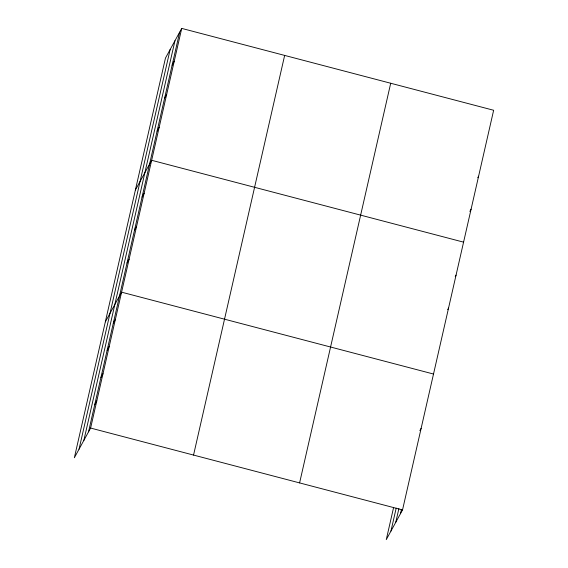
<?xml version="1.0" encoding="UTF-8"?>
<svg xmlns="http://www.w3.org/2000/svg" width="568" height="568" viewBox="0 0 568 568"><rect width="100%" height="100%" fill="white"/><g stroke="black" fill="none" stroke-linecap="round" stroke-linejoin="round"><path stroke-width="0.85" d="M79.037 449.196L170.144 49.537M83.858 440.392L174.965 40.733M88.537 431.843L179.644 32.184M181.717 28.4L165.465 58.078L74.358 457.737L90.61 428.059L181.717 28.4L493.642 110.263L402.535 509.922L386.283 539.6L393.638 507.33M193.546 455.075L284.653 55.415M299.599 482.906L390.706 83.248M390.961 531.059L396.187 508.126M395.782 522.255L398.878 508.665M400.461 513.706L401.427 509.46M172.125 65.157L174.198 61.372M164.613 98.129L166.687 94.345M157.095 131.101L159.168 127.317M135.404 189.968L151.649 160.29L463.573 242.153M142.064 197.046L144.137 193.262M134.545 230.019L136.618 226.234M127.026 262.991L129.099 259.2M105.336 321.85L121.587 292.172L433.512 374.035M113.316 323.135L115.389 319.351M107.125 350.314L109.198 346.53M100.927 377.493L103 373.709M94.728 404.672L96.801 400.88M477.78 177.72L478.604 176.208M469.85 211.452L471.092 209.18M455.231 276.637L456.054 275.125M447.712 309.61L448.542 308.09M419.873 430.665L421.115 428.393M90.61 428.059L402.535 509.922"/></g></svg>
